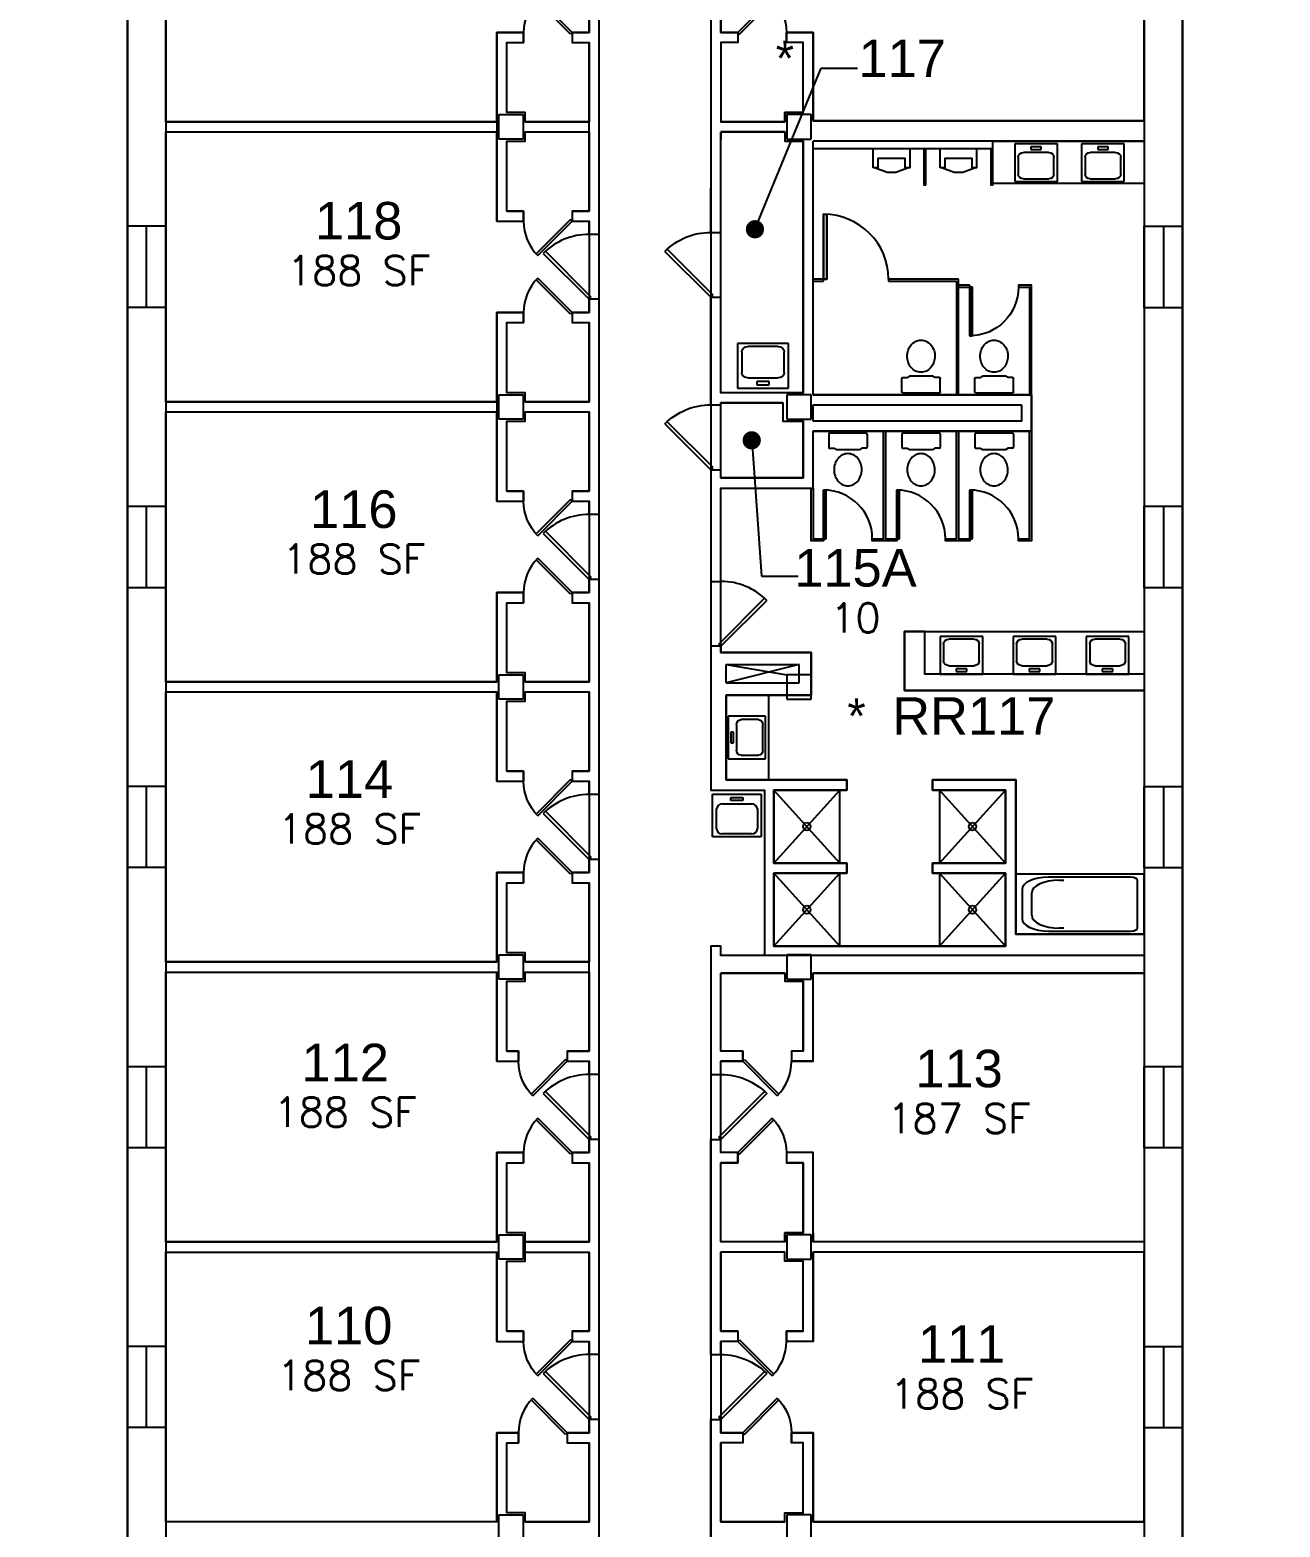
# Model space of a CAD drawing. Extents: x -1780 to 3401, y -2 to 2789.
# Drawn here: x 892 to 1508, y 1283 to 2020 of the extents above; entities that cross this region are included whole.
import ezdxf
from ezdxf import colors
from ezdxf.entities.mleader import LeaderData, LeaderLine
from ezdxf.enums import TextEntityAlignment as Align
from ezdxf.math import Vec2, Vec3

# ---------------------------------------------------------------- set-up
doc = ezdxf.new("R2010")
doc.units = 0
doc.header["$MEASUREMENT"] = 0
doc.layers.get('0').update_dxf_attribs({"linetype": 'CONTINUOUS'})
for name, color, linetype in [('A-DOOR', 2, 'CONTINUOUS'), ('A-FLOR-TPTN', 110, 'CONTINUOUS'), ('A-GLAZ', 2, 'CONTINUOUS'), ('A-SPAC-ANOT', 4, 'CONTINUOUS'), ('A-SPAC-GROS', 6, 'CONTINUOUS'), ('A-SPAC-PPLN-AREA', 3, 'CONTINUOUS'), ('A-SPAC-RMNO', 4, 'CONTINUOUS'), ('A-SPAC-RMTW', 4, 'CONTINUOUS'), ('A-WALL', 7, 'CONTINUOUS'), ('P-FIXT', 140, 'CONTINUOUS'), ('S-COLS', 5, 'CONTINUOUS')]:
    doc.layers.add(name, color=color, linetype=linetype)
doc.styles.add('FAI1', font='arial.ttf')
doc.styles.add('ROMANS', font='ROMANS.shx')
doc.styles.add('simplex', font='simplex.shx')

# ---------------------------------------------------------------- blocks, each defined once
blk = doc.blocks.new('URINAL')
blk.add_lwpolyline([(-9, -9.6), (-9, 0), (9, 0), (9, -9.6), (6.75, -9.6), (6.75, -4.97), (-6.75, -4.97), (-6.75, -9.6)], close=True)
blk.add_lwpolyline([(-7.87, -9.6), (-2.12, -11.65), (2.12, -11.65), (7.87, -9.6)])
blk = doc.blocks.new('AC141')
for p, q in [((0, 0.5), (1, 0.5)), ((0, -0.5), (0, 0.5)), ((0.226581, -0.2983), (0.226581, 0.2983)), ((0.346581, 0.4183), (0.810283, 0.4183)), ((0.930283, 0.2983), (0.930283, -0.2983)), ((1, 0.5), (1, -0.5)), ((0.0753, 0.12255), (0.145017, 0.12255)), ((0.0753, -0.12255), (0.0753, 0.12255)), ((0.145017, 0.12255), (0.145017, -0.12255)), ((0.145017, -0.12255), (0.0753, -0.12255)), ((1, -0.5), (0, -0.5)), ((0.810283, -0.4183), (0.346581, -0.4183))]:
    blk.add_line(p, q)
for centre, start, end in [((0.346581, 0.2983), 90, 180), ((0.810283, 0.2983), 0, 90), ((0.346581, -0.2983), 180, 270), ((0.810283, -0.2983), 270, 0)]:
    blk.add_arc(centre, 0.12, start, end)
blk = doc.blocks.new('AE141')
for p, q in [((0.499999, 0), (0.451388, 0)), ((0.451388, 0), (0.451388, -0.999997)), ((0.499999, -0.999997), (0.451388, -0.999997))]:
    blk.add_line(p, q)
blk.add_arc((0.499999, 0), 0.999997, 180, 270)
at = {"linetype": 'Continuous'}
for points in [[(0.451388, 0), (0.451388, -0.999997), (0.451388, -0.999997, 1), (0.451388, 0, 1)], [(0.499999, 0, 1), (0.499999, -0.999997, 1), (0.451388, -0.999997, 1), (0.451388, 0, 1)], [(0.499999, 0), (0.499999, 0, 1), (0.451388, 0, 1), (0.451388, 0)], [(0.499999, 0), (0.499999, -0.999997), (0.451388, -0.998815), (0.451388, 0)], [(0.499999, 0), (0.499999, -0.999997), (0.499999, -0.999997, 1), (0.499999, 0, 1)], [(0.499999, -0.999997), (0.499999, -0.999997, 1), (0.451388, -0.999997, 1), (0.451388, -0.998815)]]:
    blk.add_3dface(points, dxfattribs=at)
blk = doc.blocks.new('AD131')
for p, q in [((0.03333, -0.475023), (0.03333, 0.475023)), ((0.05833, 0.500023), (0.298978, 0.500023)), ((0.323978, 0.475023), (0.323978, 0.362171)), ((0.323978, 0.362171), (0.354249, 0.298611)), ((0.354249, 0.298611), (0.354249, -0.298611)), ((0.05833, -0.500023), (0.298978, -0.500023)), ((0.323978, -0.362171), (0.354249, -0.298611)), ((0.323978, -0.475023), (0.323978, -0.362171))]:
    blk.add_line(p, q)
blk.add_lwpolyline([(1.033321, -0.002131, 0.084445), (1.00948, 0.138025, 0.091522), (0.944276, 0.252035, 0.103706), (0.835094, 0.337134, 0.134256), (0.729302, 0.357313, 0.114344), (0.615596, 0.330966, 0.103706), (0.514328, 0.252035, 0.091522), (0.449124, 0.138025, 0.084445), (0.425283, -0.002131, 0.084445), (0.449124, -0.142287, 0.091522), (0.514328, -0.256296, 0.103706), (0.615596, -0.335228, 0.114344), (0.729302, -0.361575, 0.114344), (0.843008, -0.335228, 0.103706), (0.944276, -0.256296, 0.091522), (1.00948, -0.142287, 0.084445)], format="xyb", close=True)
for centre, start, end in [((0.05833, 0.475023), 90, 180), ((0.298978, 0.475023), 0, 90), ((0.05833, -0.475023), 180, 270), ((0.298978, -0.475023), 270, 0)]:
    blk.add_arc(centre, 0.025, start, end)
blk = doc.blocks.new('AH13A')
for p, q in [((1, 0.496), (0, 0.496)), ((0, 0.496), (0, -0.504)), ((0, -0.504), (1, 0.496)), ((1, -0.504), (0, 0.496)), ((1, -0.504), (1, 0.496)), ((0, -0.504), (1, -0.504))]:
    blk.add_line(p, q)
blk.add_circle((0.5, -0.004), 0.056)
blk = doc.blocks.new('AB141')
for p, q in [((1, 0.5), (0, 0.5)), ((0, 0.5), (0, -0.5)), ((1, -0.5), (1, 0.5)), ((0.05, 0.395071), (0.05, -0.395071)), ((0.743209, 0.45), (0.104929, 0.45)), ((0.624759, 0.4), (0.660817, 0.4)), ((0.95, -0.243209), (0.95, 0.243209)), ((0.874759, 0.186058), (0.874759, -0.186058)), ((0.104929, -0.45), (0.743209, -0.45)), ((0.660817, -0.4), (0.624759, -0.4)), ((0, -0.5), (1, -0.5))]:
    blk.add_line(p, q)
for centre, radius, start, end in [((0.104929, 0.395071), 0.054929, 90, 180), ((0.660817, 0.186058), 0.213942, 0, 90), ((0.743209, 0.243209), 0.206791, 0, 90), ((0.660817, -0.186058), 0.213942, 270, 0), ((0.743209, -0.243209), 0.206791, 270, 0), ((0.104929, -0.395071), 0.054929, 180, 270)]:
    blk.add_arc(centre, radius, start, end)
blk = doc.blocks.new('AWI002')
blk.add_line((-0.5, -1), (0.5, -1))
blk = doc.blocks.new('ADO001')
for p, q in [((0.207106, 0.707105), (-0.499999, 0)), ((-0.465625, -0.034373), (0.240643, 0.671896)), ((-0.499999, 0), (-0.465625, -0.034373))]:
    blk.add_line(p, q)
blk.add_arc((-0.499999, 0), 0.999997, 0, 45)
blk = doc.blocks.new('ADO101')
for p, q in [((-0.207108, 0.707105), (0.499997, 0)), ((0.465624, -0.034373), (-0.240645, 0.671896)), ((0.499997, 0), (0.465624, -0.034373))]:
    blk.add_line(p, q)
blk.add_arc((0.499997, 0), 0.999997, 135, 180)
blk = doc.blocks.new('FMGRM1')
at = {"style": 'FAI1'}
for tag, p in [('DATA1', (0, -0.2836)), ('DATA2', (0, -0.443)), ('DATA3', (0, -0.6024)), ('DATA4', (0, -0.7618)), ('DATA5', (0, -0.9213))]:
    blk.add_attdef(tag, text='', height=0.1172, dxfattribs=at).set_placement(p, align=Align.CENTER)
at = {"layer": 'A-SPAC-RMNO', "style": 'FAI1'}
blk.add_attdef('RMNUMB', text='', height=0.16, dxfattribs=at).set_placement((0, 0), align=Align.MIDDLE)
blk = doc.blocks.new('_Dot')
at = {"color": 0, "linetype": 'ByBlock', "lineweight": -2}
blk.add_line((-0.5, 0), (-1, 0), dxfattribs=at)
at = {"color": 0, "linetype": 'ByBlock', "const_width": 0.5}
blk.add_lwpolyline([(-0.25, 0, 1), (0.25, 0, 1)], format="xyb", close=True, dxfattribs=at)
blk = doc.blocks.new('SEECHART')
blk.add_text('*', height=0.15).set_placement((0, 0), align=Align.MIDDLE_CENTER)

msp = doc.modelspace()

# ---------------------------------------------------------------- linework, layer by layer
at = {"layer": 'A-FLOR-TPTN'}
for p, q in [((1283.09, 1897.52), (1278, 1897.52)), ((1278, 1896.52), (1283.09, 1896.52)), ((1349.59, 1897.52), (1315.09, 1897.52)), ((1315.09, 1896.52), (1348.59, 1896.52)), ((1348.59, 1896.52), (1348.59, 1840.63)), ((1349.59, 1840.63), (1349.59, 1897.52)), ((1355.09, 1894.63), (1349.59, 1894.63)), ((1349.59, 1893.63), (1355.09, 1893.63)), ((1355.09, 1893.63), (1355.09, 1894.63)), ((1312.59, 1840.63), (1313.59, 1840.63)), ((1348.59, 1840.63), (1349.59, 1840.63))]:
    msp.add_line(p, q, dxfattribs=at)
for points in [[(1283.09, 1896.52), (1283.09, 1897.52)], [(1315.09, 1897.52), (1315.09, 1896.52)], [(1385.59, 1840.63), (1385.59, 1893.63), (1385.59, 1893.63), (1385.59, 1894.63), (1379.09, 1894.63), (1379.09, 1893.63), (1384.59, 1893.63), (1384.59, 1840.63), (1385.59, 1840.63)], [(1313.59, 1822.63), (1313.59, 1769.63), (1319.09, 1769.63), (1319.09, 1768.63), (1307.09, 1768.63), (1307.09, 1769.63), (1312.59, 1769.63), (1312.59, 1822.63), (1313.59, 1822.63)], [(1349.59, 1822.63), (1349.59, 1769.63), (1355.09, 1769.63), (1355.09, 1768.63), (1343.09, 1768.63), (1343.09, 1769.63), (1348.59, 1769.63), (1348.59, 1822.63), (1349.59, 1822.63)], [(1385.59, 1822.63), (1385.59, 1769.63), (1385.59, 1769.63), (1385.59, 1768.63), (1379.09, 1768.63), (1379.09, 1769.63), (1384.59, 1769.63), (1384.59, 1822.63), (1385.59, 1822.63)], [(1278, 1794.63), (1278, 1769.63), (1283.09, 1769.63), (1283.09, 1768.63), (1277, 1768.63), (1277, 1769.63), (1277, 1769.63), (1277, 1794.63), (1278, 1794.63)]]:
    msp.add_lwpolyline(points, dxfattribs=at)
at = {"layer": 'A-GLAZ'}
for p, q in [((940, 1923.63), (940, 1883.63)), ((959, 1923.63), (959, 1883.63)), ((1441, 1883.63), (1441, 1923.63)), ((1460, 1883.63), (1460, 1923.63)), ((940, 1785.63), (940, 1745.63)), ((959, 1785.63), (959, 1745.63)), ((1441, 1745.63), (1441, 1785.63)), ((1460, 1745.63), (1460, 1785.63)), ((940, 1647.63), (940, 1607.63)), ((959, 1647.63), (959, 1607.63)), ((1441, 1607.63), (1441, 1647.63)), ((1460, 1607.63), (1460, 1647.63)), ((940, 1509.63), (940, 1469.63)), ((959, 1509.63), (959, 1469.63)), ((1441, 1469.63), (1441, 1509.63)), ((1460, 1469.63), (1460, 1509.63)), ((940, 1371.63), (940, 1331.63)), ((959, 1371.63), (959, 1331.63)), ((1441, 1331.63), (1441, 1371.63)), ((1460, 1331.63), (1460, 1371.63))]:
    msp.add_line(p, q, dxfattribs=at)
at = {"layer": 'A-SPAC-GROS'}
msp.add_lwpolyline([(940, 2680.63), (1041, 2680.63), (1041, 2788.63), (1315, 2788.63), (1315, 2680.63), (1460, 2680.63), (1460, 978.63), (1449, 978.63), (1449, 888.63), (1460, 888.63), (1460, 866.63), (1508, 866.63), (1508, 414.63), (892, 414.63), (892, 762.63), (940, 762.63), (940, 772.63), (951, 772.63), (951, 848.63), (940, 848.63)], close=True, dxfattribs=at)
at = {"layer": 'A-SPAC-PPLN-AREA'}
for points in [[(1172.5, 1045.63), (1172.5, 2612.63), (1177, 2612.63), (1177, 2614.63), (1182, 2614.63), (1182, 2620.63), (1218, 2620.63), (1218, 2614.63), (1223, 2614.63), (1223, 2612.63), (1227.5, 2612.63), (1227.5, 1645.83), (1254, 1645.83), (1254, 1564.33), (1232.5, 1564.33), (1232.5, 1568.83), (1227.5, 1568.83), (1227.5, 1009.63)], [(1167.5, 2064.13), (1167.5, 2019.13), (1159.25, 2019.13), (1159.25, 2014.13), (1167.5, 2014.13), (1167.5, 1975.13), (1136, 1975.13), (1136, 1979.63), (1127, 1979.63), (1127, 2014.13), (1135.25, 2014.13), (1135.25, 2019.13), (1122, 2019.13), (1122, 1975.13), (959, 1975.13), (959, 2108.13)], [(1232.5, 2064.13), (1232.5, 2019.13), (1240.75, 2019.13), (1240.75, 2014.13), (1232.5, 2014.13), (1232.5, 1975.13), (1264, 1975.13), (1264, 1979.63), (1273, 1979.63), (1273, 2014.13), (1264.75, 2014.13), (1264.75, 2019.13), (1278, 2019.13), (1278, 1975.63), (1441, 1975.63), (1441, 2108.13)]]:
    msp.add_lwpolyline(points, dxfattribs=at)
for points in [[(959, 1970.13), (1122, 1970.13), (1122, 1926.13), (1135.25, 1926.13), (1135.25, 1931.13), (1127, 1931.13), (1127, 1965.63), (1136, 1965.63), (1136, 1970.13), (1167.5, 1970.13), (1167.5, 1931.13), (1159.25, 1931.13), (1159.25, 1926.13), (1167.5, 1926.13), (1167.5, 1881.13), (1159.25, 1881.13), (1159.25, 1876.13), (1167.5, 1876.13), (1167.5, 1837.13), (1136, 1837.13), (1136, 1841.63), (1127, 1841.63), (1127, 1876.13), (1135.25, 1876.13), (1135.25, 1881.13), (1122, 1881.13), (1122, 1837.13), (959, 1837.13)], [(1232.5, 1970.13), (1264, 1970.13), (1264, 1965.63), (1273, 1965.63), (1273, 1841.63), (1232.5, 1841.63)], [(1333, 1723.91), (1323, 1723.91), (1323, 1694.91), (1441, 1694.91), (1441, 1574.83), (1377.73, 1574.83), (1377.73, 1650.83), (1336.73, 1650.83), (1336.73, 1645.83), (1372.73, 1645.83), (1372.73, 1609.83), (1336.73, 1609.83), (1336.73, 1604.83), (1372.73, 1604.83), (1372.73, 1568.83), (1258.5, 1568.83), (1258.5, 1604.83), (1294.5, 1604.83), (1294.5, 1609.83), (1258.5, 1609.83), (1258.5, 1645.83), (1294.5, 1645.83), (1294.5, 1650.83), (1235, 1650.83), (1235, 1692.63), (1277, 1692.63), (1277, 1713.63), (1232.5, 1713.63), (1232.5, 1716.63), (1232.5, 1748.63), (1232.5, 1794.63), (1278, 1794.63), (1278, 1822.63), (1385.59, 1822.63), (1385.59, 1840.63), (1278, 1840.63), (1278, 1962), (1366.5, 1962), (1366.5, 1965.63), (1441, 1965.63), (1441, 1723.91), (1441, 1702.91), (1333, 1702.91)], [(959, 1832.13), (1122, 1832.13), (1122, 1788.13), (1135.25, 1788.13), (1135.25, 1793.13), (1127, 1793.13), (1127, 1827.63), (1136, 1827.63), (1136, 1832.13), (1167.5, 1832.13), (1167.5, 1793.13), (1159.25, 1793.13), (1159.25, 1788.13), (1167.5, 1788.13), (1167.5, 1743.13), (1159.25, 1743.13), (1159.25, 1738.13), (1167.5, 1738.13), (1167.5, 1699.13), (1136, 1699.13), (1136, 1703.63), (1127, 1703.63), (1127, 1738.13), (1135.25, 1738.13), (1135.25, 1743.13), (1122, 1743.13), (1122, 1699.13), (959, 1699.13)], [(1232.5, 1835.63), (1232.5, 1836.63), (1263, 1836.63), (1263, 1827.63), (1273, 1827.63), (1273, 1799.63), (1232.5, 1799.63), (1232.5, 1803.63)], [(959, 1694.13), (1122, 1694.13), (1122, 1650.13), (1135.25, 1650.13), (1135.25, 1655.13), (1127, 1655.13), (1127, 1689.63), (1136, 1689.63), (1136, 1694.13), (1167.5, 1694.13), (1167.5, 1655.13), (1159.25, 1655.13), (1159.25, 1650.13), (1167.5, 1650.13), (1167.5, 1605.13), (1159.25, 1605.13), (1159.25, 1600.13), (1167.5, 1600.13), (1167.5, 1561.13), (1136, 1561.13), (1136, 1565.63), (1127, 1565.63), (1127, 1600.13), (1135.25, 1600.13), (1135.25, 1605.13), (1122, 1605.13), (1122, 1561.13), (959, 1561.13)], [(959, 1556.13), (1122, 1556.13), (1122, 1512.13), (1132.75, 1512.13), (1132.75, 1517.13), (1127, 1517.13), (1127, 1551.63), (1136, 1551.63), (1136, 1556.13), (1167.5, 1556.13), (1167.5, 1517.13), (1156.75, 1517.13), (1156.75, 1512.13), (1167.5, 1512.13), (1167.5, 1467.13), (1159.25, 1467.13), (1159.25, 1462.13), (1167.5, 1462.13), (1167.5, 1423.13), (1136, 1423.13), (1136, 1427.63), (1127, 1427.63), (1127, 1462.13), (1135.25, 1462.13), (1135.25, 1467.13), (1122, 1467.13), (1122, 1423.13), (959, 1423.13)], [(1232.5, 1555.63), (1264, 1555.63), (1264, 1551.63), (1273, 1551.63), (1273, 1517.13), (1267.25, 1517.13), (1267.25, 1512.13), (1278, 1512.13), (1278, 1555.63), (1441, 1555.63), (1441, 1423.13), (1278, 1423.13), (1278, 1467.13), (1264.75, 1467.13), (1264.75, 1462.13), (1273, 1462.13), (1273, 1427.63), (1264, 1427.63), (1264, 1423.13), (1232.5, 1423.13), (1232.5, 1462.13), (1240.75, 1462.13), (1240.75, 1467.13), (1232.5, 1467.13), (1232.5, 1512.13), (1243.25, 1512.13), (1243.25, 1517.13), (1232.5, 1517.13)], [(959, 1418.13), (1122, 1418.13), (1122, 1374.13), (1135.25, 1374.13), (1135.25, 1379.13), (1127, 1379.13), (1127, 1413.63), (1136, 1413.63), (1136, 1418.13), (1167.5, 1418.13), (1167.5, 1379.13), (1159.25, 1379.13), (1159.25, 1374.13), (1167.5, 1374.13), (1167.5, 1329.13), (1156.75, 1329.13), (1156.75, 1324.13), (1167.5, 1324.13), (1167.5, 1285.13), (1136, 1285.13), (1136, 1289.63), (1127, 1289.63), (1127, 1324.13), (1132.75, 1324.13), (1132.75, 1329.13), (1122, 1329.13), (1122, 1285.13), (959, 1285.13)], [(1441, 1418.13), (1278, 1418.13), (1278, 1374.13), (1264.75, 1374.13), (1264.75, 1379.13), (1273, 1379.13), (1273, 1413.63), (1264, 1413.63), (1264, 1418.13), (1232.5, 1418.13), (1232.5, 1379.13), (1240.75, 1379.13), (1240.75, 1374.13), (1232.5, 1374.13), (1232.5, 1329.13), (1243.25, 1329.13), (1243.25, 1324.13), (1232.5, 1324.13), (1232.5, 1285.13), (1264, 1285.13), (1264, 1289.63), (1273, 1289.63), (1273, 1324.13), (1267.25, 1324.13), (1267.25, 1329.13), (1278, 1329.13), (1278, 1285.13), (1441, 1285.13)]]:
    msp.add_lwpolyline(points, close=True, dxfattribs=at)
at = {"layer": 'A-WALL'}
for p, q in [((940, 2680.63), (940, 848.63)), ((1460, 978.63), (1460, 2680.63)), ((959, 2661.44), (959, 828.63)), ((1441, 2661.63), (1441, 969.63)), ((1167.5, 2019.13), (1167.5, 2025.63)), ((1172.5, 1919.63), (1172.5, 2025.63)), ((1227.5, 2025.63), (1227.5, 1942.38)), ((1232.5, 2019.13), (1232.5, 2025.63)), ((1122, 2019.13), (1135.25, 2019.13)), ((1122, 1975.13), (1122, 2019.13)), ((1127, 2014.13), (1135.25, 2014.13)), ((1127, 1979.63), (1127, 2014.13)), ((1135.25, 2019.13), (1135.25, 2014.13)), ((1159.25, 2019.13), (1167.5, 2019.13)), ((1159.25, 2019.13), (1159.25, 2014.13)), ((1159.25, 2014.13), (1167.5, 2014.13)), ((1167.5, 1931.13), (1167.5, 2014.13)), ((1240.75, 2019.13), (1232.5, 2019.13)), ((1240.75, 2014.13), (1232.5, 2014.13)), ((1232.5, 2014.13), (1232.5, 1975.13)), ((1240.75, 2019.13), (1240.75, 2014.13)), ((1264.75, 2019.13), (1264.75, 2014.13)), ((1278, 2019.13), (1264.75, 2019.13)), ((1273, 2014.13), (1264.75, 2014.13)), ((1273, 1979.63), (1273, 2014.13)), ((1278, 1975.63), (1278, 2019.13)), ((1122, 1979.63), (1122, 1965.63)), ((1136, 1979.63), (1127, 1979.63)), ((1136, 1975.13), (1136, 1979.63)), ((1273, 1979.63), (1264, 1979.63)), ((1264, 1979.63), (1264, 1975.13)), ((1278, 1975.63), (1278, 1979.63)), ((959, 1975.13), (1122, 1975.13)), ((959, 1970.13), (1122, 1970.13)), ((1122, 1926.13), (1122, 1970.13)), ((1136, 1975.13), (1167.5, 1975.13)), ((1136, 1965.63), (1136, 1970.13)), ((1136, 1970.13), (1167.5, 1970.13)), ((1264, 1975.13), (1232.5, 1975.13)), ((1264, 1970.13), (1232.5, 1970.13)), ((1232.5, 1970.13), (1232.5, 1966.38)), ((1232.5, 1920.63), (1232.5, 1970.13)), ((1264, 1970.13), (1264, 1965.63)), ((1441, 1975.63), (1278, 1975.63)), ((1127, 1965.63), (1136, 1965.63)), ((1127, 1931.13), (1127, 1965.63)), ((1264, 1965.63), (1273, 1965.63)), ((1273, 1841.63), (1273, 1965.63)), ((1441, 1965.63), (1278, 1965.63)), ((1278, 1840.63), (1278, 1965.63)), ((1278, 1962), (1366.5, 1962)), ((1227.5, 1920.63), (1227.5, 1942.38)), ((1122, 1926.13), (1135.25, 1926.13)), ((1127, 1931.13), (1135.25, 1931.13)), ((1135.25, 1931.13), (1135.25, 1926.13)), ((1159.25, 1931.13), (1167.5, 1931.13)), ((1159.25, 1931.13), (1159.25, 1926.13)), ((1159.25, 1926.13), (1167.5, 1926.13)), ((1167.5, 1919.63), (1167.5, 1926.13)), ((959, 1923.63), (940, 1923.63)), ((1172.5, 1919.63), (1167.5, 1919.63)), ((1227.5, 1920.63), (1232.5, 1920.63)), ((1441, 1923.63), (1460, 1923.63)), ((959, 1883.63), (940, 1883.63)), ((1167.5, 1881.13), (1167.5, 1887.63)), ((1172.5, 1887.63), (1167.5, 1887.63)), ((1172.5, 1781.63), (1172.5, 1887.63)), ((1227.5, 1888.63), (1232.5, 1888.63)), ((1227.5, 1835.63), (1227.5, 1888.63)), ((1232.5, 1841.63), (1232.5, 1888.63)), ((1441, 1883.63), (1460, 1883.63)), ((1122, 1881.13), (1135.25, 1881.13)), ((1122, 1837.13), (1122, 1881.13)), ((1127, 1876.13), (1135.25, 1876.13)), ((1127, 1841.63), (1127, 1876.13)), ((1135.25, 1881.13), (1135.25, 1876.13)), ((1159.25, 1881.13), (1167.5, 1881.13)), ((1159.25, 1881.13), (1159.25, 1876.13)), ((1159.25, 1876.13), (1167.5, 1876.13)), ((1167.5, 1837.13), (1167.5, 1876.13)), ((959, 1837.13), (1122, 1837.13)), ((1122, 1841.63), (1122, 1827.63)), ((1136, 1841.63), (1127, 1841.63)), ((1136, 1837.13), (1136, 1841.63)), ((1136, 1837.13), (1167.5, 1837.13)), ((1273, 1841.63), (1232.5, 1841.63)), ((959, 1832.13), (1122, 1832.13)), ((1122, 1788.13), (1122, 1832.13)), ((1136, 1827.63), (1136, 1832.13)), ((1136, 1832.13), (1167.5, 1832.13)), ((1167.5, 1793.13), (1167.5, 1832.13)), ((1227.5, 1835.63), (1232.5, 1835.63)), ((1263, 1836.63), (1232.5, 1836.63)), ((1263, 1836.63), (1263, 1827.63)), ((1278, 1827.63), (1278, 1835.63)), ((1127, 1827.63), (1136, 1827.63)), ((1127, 1793.13), (1127, 1827.63)), ((1263, 1827.63), (1273, 1827.63)), ((1273, 1799.63), (1273, 1827.63)), ((1278, 1794.63), (1278, 1822.63)), ((1227.5, 1803.63), (1232.5, 1803.63)), ((1232.5, 1799.63), (1232.5, 1803.63)), ((1127, 1793.13), (1135.25, 1793.13)), ((1135.25, 1793.13), (1135.25, 1788.13)), ((1159.25, 1793.13), (1167.5, 1793.13)), ((1159.25, 1793.13), (1159.25, 1788.13)), ((1232.5, 1799.63), (1273, 1799.63)), ((1232.5, 1794.63), (1278, 1794.63)), ((940, 1785.63), (959, 1785.63)), ((1122, 1788.13), (1135.25, 1788.13)), ((1159.25, 1788.13), (1167.5, 1788.13)), ((1167.5, 1781.63), (1167.5, 1788.13)), ((1441, 1785.63), (1460, 1785.63)), ((1172.5, 1781.63), (1167.5, 1781.63)), ((1167.5, 1743.13), (1167.5, 1749.63)), ((1172.5, 1749.63), (1167.5, 1749.63)), ((1172.5, 1643.63), (1172.5, 1749.63)), ((940, 1745.63), (959, 1745.63)), ((1122, 1743.13), (1135.25, 1743.13)), ((1122, 1699.13), (1122, 1743.13)), ((1135.25, 1743.13), (1135.25, 1738.13)), ((1159.25, 1743.13), (1167.5, 1743.13)), ((1159.25, 1743.13), (1159.25, 1738.13)), ((1441, 1745.63), (1460, 1745.63)), ((1127, 1738.13), (1135.25, 1738.13)), ((1127, 1703.63), (1127, 1738.13)), ((1159.25, 1738.13), (1167.5, 1738.13)), ((1167.5, 1699.13), (1167.5, 1738.13)), ((959, 1699.13), (1122, 1699.13)), ((1122, 1703.63), (1122, 1699.13)), ((1136, 1703.63), (1127, 1703.63)), ((1136, 1699.13), (1136, 1703.63)), ((1136, 1699.13), (1167.5, 1699.13)), ((959, 1694.13), (1122, 1694.13)), ((1122, 1650.13), (1122, 1694.13)), ((1122, 1694.13), (1122, 1689.63)), ((1127, 1689.63), (1136, 1689.63)), ((1127, 1655.13), (1127, 1689.63)), ((1136, 1689.63), (1136, 1694.13)), ((1136, 1694.13), (1167.5, 1694.13)), ((1167.5, 1655.13), (1167.5, 1694.13)), ((1127, 1655.13), (1135.25, 1655.13)), ((1135.25, 1655.13), (1135.25, 1650.13)), ((1159.25, 1655.13), (1167.5, 1655.13)), ((1159.25, 1655.13), (1159.25, 1650.13)), ((959, 1647.63), (940, 1647.63)), ((1122, 1650.13), (1135.25, 1650.13)), ((1159.25, 1650.13), (1167.5, 1650.13)), ((1167.5, 1643.63), (1167.5, 1650.13)), ((1441, 1647.63), (1460, 1647.63)), ((1172.5, 1643.63), (1167.5, 1643.63)), ((1167.5, 1605.13), (1167.5, 1611.63)), ((1172.5, 1611.63), (1167.5, 1611.63)), ((1172.5, 1505.63), (1172.5, 1611.63)), ((959, 1607.63), (940, 1607.63)), ((1122, 1605.13), (1135.25, 1605.13)), ((1122, 1561.13), (1122, 1605.13)), ((1135.25, 1605.13), (1135.25, 1600.13)), ((1159.25, 1605.13), (1167.5, 1605.13)), ((1159.25, 1605.13), (1159.25, 1600.13)), ((1441, 1607.63), (1460, 1607.63)), ((1127, 1600.13), (1135.25, 1600.13)), ((1127, 1565.63), (1127, 1600.13)), ((1159.25, 1600.13), (1167.5, 1600.13)), ((1167.5, 1517.13), (1167.5, 1600.13)), ((1122, 1565.63), (1122, 1561.13)), ((1136, 1565.63), (1127, 1565.63)), ((1136, 1561.13), (1136, 1565.63)), ((1227.5, 1568.83), (1227.5, 1505.63)), ((959, 1561.13), (1122, 1561.13)), ((1136, 1561.13), (1167.5, 1561.13)), ((959, 1556.13), (1122, 1556.13)), ((1122, 1512.13), (1122, 1556.13)), ((1122, 1556.13), (1122, 1551.63)), ((1127, 1551.63), (1136, 1551.63)), ((1127, 1517.13), (1127, 1551.63)), ((1136, 1551.63), (1136, 1556.13)), ((1136, 1556.13), (1167.5, 1556.13)), ((1264, 1555.63), (1232.5, 1555.63)), ((1232.5, 1517.13), (1232.5, 1555.63)), ((1264, 1555.63), (1264, 1551.63)), ((1264, 1551.63), (1273, 1551.63)), ((1273, 1517.13), (1273, 1551.63)), ((1278, 1551.63), (1278, 1555.63)), ((1441, 1555.63), (1278, 1555.63)), ((1278, 1512.13), (1278, 1555.63)), ((1127, 1517.13), (1132.75, 1517.13)), ((1132.75, 1517.13), (1132.75, 1512.13)), ((1156.75, 1517.13), (1167.5, 1517.13)), ((1156.75, 1517.13), (1156.75, 1512.13)), ((1243.25, 1517.13), (1232.5, 1517.13)), ((1243.25, 1517.13), (1243.25, 1512.13)), ((1267.25, 1517.13), (1267.25, 1512.13)), ((1273, 1517.13), (1267.25, 1517.13)), ((940, 1509.63), (959, 1509.63)), ((1122, 1512.13), (1132.75, 1512.13)), ((1156.75, 1512.13), (1167.5, 1512.13)), ((1167.5, 1505.63), (1167.5, 1512.13)), ((1172.5, 1505.63), (1167.5, 1505.63)), ((1227.5, 1505.63), (1232.5, 1505.63)), ((1243.25, 1512.13), (1232.5, 1512.13)), ((1232.5, 1505.63), (1232.5, 1512.13)), ((1278, 1512.13), (1267.25, 1512.13)), ((1441, 1509.63), (1460, 1509.63)), ((940, 1469.63), (959, 1469.63)), ((1167.5, 1467.13), (1167.5, 1473.63)), ((1172.5, 1473.63), (1167.5, 1473.63)), ((1172.5, 1367.63), (1172.5, 1473.63)), ((1227.5, 1367.63), (1227.5, 1473.63)), ((1227.5, 1473.63), (1232.5, 1473.63)), ((1232.5, 1467.13), (1232.5, 1473.63)), ((1441, 1469.63), (1460, 1469.63)), ((1122, 1467.13), (1135.25, 1467.13)), ((1122, 1423.13), (1122, 1467.13)), ((1127, 1462.13), (1135.25, 1462.13)), ((1127, 1427.63), (1127, 1462.13)), ((1135.25, 1467.13), (1135.25, 1462.13)), ((1159.25, 1467.13), (1167.5, 1467.13)), ((1159.25, 1467.13), (1159.25, 1462.13)), ((1159.25, 1462.13), (1167.5, 1462.13)), ((1167.5, 1423.13), (1167.5, 1462.13)), ((1240.75, 1467.13), (1232.5, 1467.13)), ((1240.75, 1462.13), (1232.5, 1462.13)), ((1232.5, 1423.13), (1232.5, 1462.13)), ((1240.75, 1467.13), (1240.75, 1462.13)), ((1264.75, 1467.13), (1264.75, 1462.13)), ((1278, 1467.13), (1264.75, 1467.13)), ((1273, 1462.13), (1264.75, 1462.13)), ((1273, 1427.63), (1273, 1462.13)), ((1278, 1423.13), (1278, 1467.13)), ((1122, 1427.63), (1122, 1423.13)), ((1136, 1427.63), (1127, 1427.63)), ((1136, 1413.63), (1136, 1427.63)), ((1264, 1427.63), (1273, 1427.63)), ((1264, 1423.13), (1264, 1427.63)), ((1278, 1427.63), (1278, 1423.13)), ((959, 1423.13), (1122, 1423.13)), ((959, 1418.13), (1122, 1418.13)), ((1122, 1374.13), (1122, 1418.13)), ((1122, 1418.13), (1122, 1413.63)), ((1136, 1423.13), (1167.5, 1423.13)), ((1136, 1418.13), (1167.5, 1418.13)), ((1167.5, 1379.13), (1167.5, 1418.13)), ((1264, 1423.13), (1232.5, 1423.13)), ((1264, 1418.13), (1232.5, 1418.13)), ((1232.5, 1379.13), (1232.5, 1418.13)), ((1264, 1413.63), (1264, 1418.13)), ((1441, 1423.13), (1278, 1423.13)), ((1278, 1418.13), (1278, 1413.63)), ((1278, 1374.13), (1278, 1418.13)), ((1441, 1418.13), (1278, 1418.13)), ((1127, 1413.63), (1136, 1413.63)), ((1127, 1379.13), (1127, 1413.63)), ((1273, 1413.63), (1264, 1413.63)), ((1273, 1379.13), (1273, 1413.63)), ((1122, 1374.13), (1135.25, 1374.13)), ((1127, 1379.13), (1135.25, 1379.13)), ((1135.25, 1379.13), (1135.25, 1374.13)), ((1159.25, 1379.13), (1167.5, 1379.13)), ((1159.25, 1379.13), (1159.25, 1374.13)), ((1159.25, 1374.13), (1167.5, 1374.13)), ((1167.5, 1367.63), (1167.5, 1374.13)), ((1240.75, 1379.13), (1232.5, 1379.13)), ((1240.75, 1374.13), (1232.5, 1374.13)), ((1232.5, 1367.63), (1232.5, 1374.13)), ((1240.75, 1379.13), (1240.75, 1374.13)), ((1264.75, 1379.13), (1264.75, 1374.13)), ((1273, 1379.13), (1264.75, 1379.13)), ((1278, 1374.13), (1264.75, 1374.13)), ((959, 1371.63), (940, 1371.63)), ((1172.5, 1367.63), (1167.5, 1367.63)), ((1227.5, 1367.63), (1232.5, 1367.63)), ((1441, 1371.63), (1460, 1371.63)), ((1167.5, 1329.13), (1167.5, 1335.63)), ((1172.5, 1335.63), (1167.5, 1335.63)), ((1172.5, 1181.13), (1172.5, 1335.63)), ((1227.5, 1229.63), (1227.5, 1335.63)), ((1227.5, 1335.63), (1232.5, 1335.63)), ((1232.5, 1329.13), (1232.5, 1335.63)), ((959, 1331.63), (940, 1331.63)), ((1122, 1329.13), (1132.75, 1329.13)), ((1122, 1285.13), (1122, 1329.13)), ((1132.75, 1329.13), (1132.75, 1324.13)), ((1156.75, 1329.13), (1167.5, 1329.13)), ((1156.75, 1329.13), (1156.75, 1324.13)), ((1243.25, 1329.13), (1232.5, 1329.13)), ((1243.25, 1329.13), (1243.25, 1324.13)), ((1267.25, 1329.13), (1267.25, 1324.13)), ((1278, 1329.13), (1267.25, 1329.13)), ((1278, 1285.13), (1278, 1329.13)), ((1441, 1331.63), (1460, 1331.63)), ((1127, 1324.13), (1132.75, 1324.13)), ((1127, 1289.63), (1127, 1324.13)), ((1156.75, 1324.13), (1167.5, 1324.13)), ((1167.5, 1285.13), (1167.5, 1324.13)), ((1243.25, 1324.13), (1232.5, 1324.13)), ((1232.5, 1285.13), (1232.5, 1324.13)), ((1273, 1324.13), (1267.25, 1324.13)), ((1273, 1289.63), (1273, 1324.13)), ((1122, 1285.13), (959, 1285.13)), ((1122, 1289.63), (1122, 1285.13)), ((1136, 1289.63), (1127, 1289.63)), ((1136, 1285.13), (1136, 1289.63)), ((1136, 1285.13), (1167.5, 1285.13)), ((1264, 1285.13), (1232.5, 1285.13)), ((1264, 1285.13), (1264, 1289.63)), ((1264, 1289.63), (1273, 1289.63)), ((1278, 1289.63), (1278, 1285.13)), ((1441, 1285.13), (1278, 1285.13))]:
    msp.add_line(p, q, dxfattribs=at)
for points in [[(1385.59, 1840.63), (1385.59, 1822.63), (1278, 1822.63)], [(1278, 1840.63), (1385.59, 1840.63)], [(1232.5, 1835.63), (1232.5, 1836.63)], [(1380.59, 1835.63), (1380.59, 1827.63), (1278, 1827.63)], [(1278, 1835.63), (1380.59, 1835.63)], [(1227.5, 1803.63), (1227.5, 1748.63)], [(1227.5, 1748.63), (1232.5, 1748.63), (1232.5, 1794.63)], [(1441, 1694.91), (1323, 1694.91), (1323, 1723.91), (1333, 1723.91)], [(1333, 1702.91), (1333, 1723.91)], [(1232.5, 1716.63), (1227.5, 1716.63), (1227.5, 1645.83), (1254, 1645.83)], [(1232.5, 1716.63), (1232.5, 1713.63), (1277, 1713.63), (1277, 1692.63), (1235, 1692.63), (1235, 1650.83), (1294.5, 1650.83), (1294.5, 1645.83), (1258.5, 1645.83)], [(1235, 1698.63), (1235, 1707.63)], [(1235, 1707.63), (1271, 1707.63)], [(1235, 1707.63), (1265, 1702.63)], [(1271, 1707.63), (1235, 1698.63)], [(1271, 1698.63), (1271, 1707.63)], [(1235, 1698.63), (1271, 1698.63)], [(1441, 1702.91), (1333, 1702.91)], [(1258.5, 1645.83), (1258.5, 1609.83), (1294.5, 1609.83), (1294.5, 1604.83), (1258.5, 1604.83), (1258.5, 1568.83), (1372.73, 1568.83), (1372.73, 1604.83), (1336.73, 1604.83), (1336.73, 1609.83), (1372.73, 1609.83), (1372.73, 1645.83), (1336.73, 1645.83), (1336.73, 1650.83), (1377.73, 1650.83), (1377.73, 1574.83), (1441, 1574.83), (1441, 1568.83), (1441, 1564.33), (1232.5, 1564.33)], [(1254, 1645.83), (1254, 1564.33)], [(1232.5, 1564.33), (1232.5, 1568.83), (1227.5, 1568.83)]]:
    msp.add_lwpolyline(points, dxfattribs=at)
at = {"layer": 'P-FIXT'}
for p, q in [((1366.5, 1944.63), (1366.5, 1965.63)), ((1441, 1944.63), (1366.5, 1944.63))]:
    msp.add_line(p, q, dxfattribs=at)
for points in [[(1332.5, 1962), (1332.5, 1944), (1333.5, 1944), (1333.5, 1962)], [(1365.5, 1962), (1365.5, 1944), (1366.5, 1944), (1366.5, 1962)], [(1333, 1723.91), (1441, 1723.91)], [(1256, 1692.63), (1256, 1650.83)]]:
    msp.add_lwpolyline(points, dxfattribs=at)
at = {"layer": 'S-COLS'}
for p, q in [((1123, 1966.63), (1123, 1978.63)), ((1123, 1978.63), (1135, 1978.63)), ((1135, 1978.63), (1135, 1966.63)), ((1277, 1978.63), (1265, 1978.63)), ((1265, 1978.63), (1265, 1966.63)), ((1277, 1966.63), (1277, 1978.63)), ((1135, 1966.63), (1123, 1966.63)), ((1265, 1966.63), (1277, 1966.63)), ((1123, 1828.63), (1123, 1840.63)), ((1123, 1840.63), (1135, 1840.63)), ((1135, 1840.63), (1135, 1828.63)), ((1277, 1840.63), (1265, 1840.63)), ((1265, 1840.63), (1265, 1828.63)), ((1265, 1840.63), (1265, 1828.63)), ((1277, 1828.63), (1277, 1840.63)), ((1277, 1828.63), (1277, 1840.63)), ((1135, 1828.63), (1123, 1828.63)), ((1265, 1828.63), (1277, 1828.63)), ((1123, 1690.63), (1123, 1702.63)), ((1123, 1702.63), (1135, 1702.63)), ((1135, 1702.63), (1135, 1690.63)), ((1277, 1702.63), (1265, 1702.63)), ((1265, 1702.63), (1265, 1690.63)), ((1277, 1690.63), (1277, 1702.63)), ((1135, 1690.63), (1123, 1690.63)), ((1265, 1690.63), (1277, 1690.63)), ((1123, 1552.63), (1123, 1564.63)), ((1123, 1564.63), (1135, 1564.63)), ((1135, 1564.63), (1135, 1552.63)), ((1277, 1564.63), (1265, 1564.63)), ((1265, 1564.63), (1265, 1552.63)), ((1277, 1552.63), (1277, 1564.63)), ((1135, 1552.63), (1123, 1552.63)), ((1265, 1552.63), (1277, 1552.63)), ((1123, 1414.63), (1123, 1426.63)), ((1123, 1426.63), (1135, 1426.63)), ((1135, 1426.63), (1135, 1414.63)), ((1277, 1426.63), (1265, 1426.63)), ((1265, 1426.63), (1265, 1414.63)), ((1277, 1414.63), (1277, 1426.63)), ((1135, 1414.63), (1123, 1414.63)), ((1265, 1414.63), (1277, 1414.63)), ((1123, 1276.63), (1123, 1288.63)), ((1123, 1288.63), (1135, 1288.63)), ((1135, 1288.63), (1135, 1276.63)), ((1277, 1288.63), (1265, 1288.63)), ((1265, 1288.63), (1265, 1276.63)), ((1277, 1276.63), (1277, 1288.63))]:
    msp.add_line(p, q, dxfattribs=at)

# ---------------------------------------------------------------- block references
at = {"layer": 'A-DOOR', "yscale": 24, "zscale": 80}
for p, xscale in [((1147.25, 2019.13), 24), ((1252.75, 2019.13), -24), ((1147.25, 1881.13), 24), ((1147.25, 1743.13), 24), ((1147.25, 1605.13), 24), ((1147.25, 1467.13), 24), ((1252.75, 1467.13), -24), ((1144.75, 1329.13), 24), ((1255.25, 1329.13), -24)]:
    msp.add_blockref('ADO101', p, dxfattribs=dict(at, xscale=xscale))
at = {"layer": 'A-DOOR', "zscale": 80}
for name, p, xscale, yscale, rotation in [('ADO001', (1147.25, 1926.13), 24, 24, 180), ('ADO001', (1167.5, 1903.63), 32, 32, 90), ('ADO101', (1227.5, 1904.63), -32, 32, 90), ('ADO101', (1227.5, 1819.63), -32, 32, 90), ('ADO101', (1147.25, 1788.13), -24, 24, 180), ('ADO001', (1167.5, 1765.63), 32, 32, 90), ('ADO101', (1232.5, 1732.63), 32, 32, 270), ('ADO101', (1147.25, 1650.13), -24, 24, 180), ('ADO001', (1167.5, 1627.63), 32, 32, 90), ('ADO101', (1144.75, 1512.13), -24, 24, 180), ('ADO101', (1255.25, 1512.13), 24, 24, 180), ('ADO001', (1167.5, 1489.63), 32, 32, 90), ('ADO001', (1232.5, 1489.63), -32, 32, 270), ('ADO101', (1147.25, 1374.13), -24, 24, 180), ('ADO101', (1252.75, 1374.13), 24, 24, 180), ('ADO001', (1167.5, 1351.63), 32, 32, 90), ('ADO001', (1232.5, 1351.63), -32, 32, 270)]:
    msp.add_blockref(name, p, dxfattribs=dict(at, xscale=xscale, yscale=yscale, rotation=rotation))
at = {"layer": 'A-FLOR-TPTN'}
for p, xscale, yscale, zscale, rotation in [((1299.09, 1897.52), 32.00007203512308, 32.00007203512308, 80.00018008780769, 180.0000020000186), ((1367.09, 1893.63), -24, 24, 60, 1.999999925672569e-06), ((1295.09, 1769.63), 24, 24, 60, 179.999998), ((1331.09, 1769.63), 24, 24, 60, 179.999998), ((1367.09, 1769.63), 24, 24, 60, 179.999998)]:
    msp.add_blockref('AE141', p, dxfattribs=dict(at, xscale=xscale, yscale=yscale, zscale=zscale, rotation=rotation))
at = {"layer": 'A-GLAZ', "xscale": 40, "zscale": 36}
for p, yscale, rotation in [((940, 1903.63), 9.501261, 90), ((1460, 1903.63), 9.5, 270), ((940, 1765.63), 9.501261, 90), ((1460, 1765.63), 9.5, 270), ((940, 1627.63), 9.501261, 90), ((1460, 1627.63), 9.5, 270), ((940, 1489.63), 9.501261, 90), ((1460, 1489.63), 9.5, 270), ((940, 1351.63), 9.501261, 90), ((1460, 1351.63), 9.5, 270)]:
    msp.add_blockref('AWI002', p, dxfattribs=dict(at, yscale=yscale, rotation=rotation))
at = {"layer": 'A-SPAC-ANOT', "xscale": 115.6, "yscale": 115.6, "zscale": 115.6}
for p in [(1264.01, 2006.41), (1299.31, 1682.3)]:
    msp.add_blockref('SEECHART', p, dxfattribs=at)
at = {"layer": 'A-SPAC-RMTW'}
ref = msp.add_blockref('FMGRM1', (1321.81, 2006.41), dxfattribs=dict(at, xscale=115.5999999999999, yscale=115.5999999999999, zscale=115.5999999999999))
ref.add_attrib('RMNUMB', '117', dxfattribs={"layer": 'A-SPAC-RMNO', "height": 18.496, "style": 'FAI1'}).set_placement((1321.81, 2006.41), align=Align.MIDDLE)
ref = msp.add_blockref('FMGRM1', (1053.98, 1926.37), dxfattribs=dict(at, xscale=115.5999999999999, yscale=115.5999999999999, zscale=115.5999999999999))
ref.add_attrib('RMNUMB', '118', dxfattribs={"layer": 'A-SPAC-RMNO', "height": 18.496, "style": 'FAI1'}).set_placement((1053.98, 1926.37), align=Align.MIDDLE)
ref = msp.add_blockref('FMGRM1', (1051.58, 1784.23), dxfattribs=dict(at, xscale=115.5999999999999, yscale=115.5999999999999, zscale=115.5999999999999))
ref.add_attrib('RMNUMB', '116', dxfattribs={"layer": 'A-SPAC-RMNO', "height": 18.496, "style": 'FAI1'}).set_placement((1051.58, 1784.23), align=Align.MIDDLE)
ref = msp.add_blockref('FMGRM1', (1298.78, 1755.19), dxfattribs=dict(at, xscale=115.5999999999999, yscale=115.5999999999999, zscale=115.5999999999999))
ref.add_attrib('RMNUMB', '115A', dxfattribs={"layer": 'A-SPAC-RMNO', "height": 18.496, "style": 'FAI1'}).set_placement((1298.78, 1755.19), align=Align.MIDDLE)
ref = msp.add_blockref('FMGRM1', (1357.11, 1682.3), dxfattribs=dict(at, xscale=115.5999999999999, yscale=115.5999999999999, zscale=115.5999999999999))
ref.add_attrib('RMNUMB', 'RR117', dxfattribs={"layer": 'A-SPAC-RMNO', "height": 18.496, "style": 'FAI1'}).set_placement((1357.11, 1682.3), align=Align.MIDDLE)
ref = msp.add_blockref('FMGRM1', (1049.43, 1651.22), dxfattribs=dict(at, xscale=115.5999999999999, yscale=115.5999999999999, zscale=115.5999999999999))
ref.add_attrib('RMNUMB', '114', dxfattribs={"layer": 'A-SPAC-RMNO', "height": 18.496, "style": 'FAI1'}).set_placement((1049.43, 1651.22), align=Align.MIDDLE)
ref = msp.add_blockref('FMGRM1', (1047.36, 1511.68), dxfattribs=dict(at, xscale=115.5999999999999, yscale=115.5999999999999, zscale=115.5999999999999))
ref.add_attrib('RMNUMB', '112', dxfattribs={"layer": 'A-SPAC-RMNO', "height": 18.496, "style": 'FAI1'}).set_placement((1047.36, 1511.68), align=Align.MIDDLE)
ref = msp.add_blockref('FMGRM1', (1349.82, 1508.59), dxfattribs=dict(at, xscale=115.5999999999999, yscale=115.5999999999999, zscale=115.5999999999999))
ref.add_attrib('RMNUMB', '113', dxfattribs={"layer": 'A-SPAC-RMNO', "height": 18.496, "style": 'FAI1'}).set_placement((1349.82, 1508.59), align=Align.MIDDLE)
ref = msp.add_blockref('FMGRM1', (1049.05, 1381.93), dxfattribs=dict(at, xscale=115.5999999999999, yscale=115.5999999999999, zscale=115.5999999999999))
ref.add_attrib('RMNUMB', '110', dxfattribs={"layer": 'A-SPAC-RMNO', "height": 18.496, "style": 'FAI1'}).set_placement((1049.05, 1381.93), align=Align.MIDDLE)
ref = msp.add_blockref('FMGRM1', (1351.1, 1372.81), dxfattribs=dict(at, xscale=115.5999999999999, yscale=115.5999999999999, zscale=115.5999999999999))
ref.add_attrib('RMNUMB', '111', dxfattribs={"layer": 'A-SPAC-RMNO', "height": 18.496, "style": 'FAI1'}).set_placement((1351.1, 1372.81), align=Align.MIDDLE)
at = {"layer": 'P-FIXT'}
for name, p, xscale, yscale, zscale, rotation in [('AC141', (1387.78, 1964.19), -18.49741868272129, 21.01979395763783, 7.567125824749619, 90), ('AC141', (1420.72, 1964.19), -18.49741868272129, 21.01979395763783, 7.567125824749619, 90), ('AD131', (1331.09, 1840.63), -26, 19, 12, 270.000002), ('AD131', (1367.09, 1840.63), -26, 19, 12, 270.000002), ('AC141', (1253.23, 1843.88), -22, 25, 9, 270), ('AD131', (1295.09, 1822.63), 26, 19, 12, 269.999998), ('AD131', (1331.09, 1822.63), 26, 19, 12, 269.999998), ('AD131', (1367.09, 1822.63), 26, 19, 12, 269.999998), ('AC141', (1351, 1702.91), -18.49741868272129, 21.01979395763783, 7.567125824749619, 270), ('AC141', (1387, 1702.91), -18.49741868272129, 21.01979395763783, 7.567125824749619, 270), ('AC141', (1423, 1702.91), -18.49741868272129, 21.01979395763783, 7.567125824749619, 270), ('AC141', (1236, 1671.73), -18.49741868272129, 21.01979395763783, 7.567125824749619, 180), ('AC141', (1240.39, 1643.75), 21, 24, 9, 270), ('AB141', (1441, 1589.59), 63.265625, 29.52395833333333, 18.9796875, 180)]:
    msp.add_blockref(name, p, dxfattribs=dict(at, xscale=xscale, yscale=yscale, zscale=zscale, rotation=rotation))
for p in [(1316.5, 1962), (1349.5, 1962)]:
    msp.add_blockref('URINAL', p, dxfattribs=at)
at = {"layer": 'P-FIXT', "xscale": 32.57142857142846, "yscale": 35.99999999999987, "zscale": 61.71428571428549}
for p in [(1258.5, 1627.97), (1340.16, 1627.97), (1258.5, 1586.97), (1340.16, 1586.97)]:
    msp.add_blockref('AH13A', p, dxfattribs=at)

# ---------------------------------------------------------------- texts
at = {"layer": 'A-SPAC-ANOT', "style": 'ROMANS'}
for s, p in [('188 SF', (1053.98, 1894.58)), ('188 SF', (1051.58, 1752.44)), ('10', (1298.78, 1723.4)), ('188 SF', (1049.43, 1619.43)), ('188 SF', (1047.36, 1479.89)), ('187 SF', (1349.82, 1476.8)), ('188 SF', (1049.05, 1350.14)), ('188 SF', (1351.1, 1341.02))]:
    msp.add_text(s, height=14.45, dxfattribs=at).set_placement(p, align=Align.CENTER)

# ---------------------------------------------------------------- leaders
at = {"layer": 'A-SPAC-RMTW'}
ml = msp.add_multileader_mtext('Standard', dxfattribs=at)
ml.set_content('', color=256, style='simplex')
ml.set_leader_properties()
ml.set_arrow_properties(name='DOT')
ml.build(insert=Vec2(0, 0))
ml.multileader.update_dxf_attribs({"text_left_attachment_type": 2, "text_right_attachment_type": 2, "dogleg_length": 0.0938, "arrow_head_size": 9, "scale": 192})
ctx = ml.context
ctx.base_point, ctx.scale, ctx.char_height, ctx.arrow_head_size, ctx.landing_gap_size, ctx.plane_origin = Vec3(1299.85, 2001.46), 192, 18, 9, 6, Vec3(1249.25, 1922.15)
ctx.left_attachment, ctx.right_attachment = 2, 2
notes = []
notes.append((ctx, [(0, (1, 1, 0), (1281.85, 2001.46), (1, 0), 18, [(0, [(1249.25, 1922.15)], 0, [])])]))
ctx.mtext.insert, ctx.mtext.flow_direction = Vec3(1305.85, 2010.46), 5
ml = msp.add_multileader_mtext('Standard', dxfattribs=at)
ml.set_content('', color=256, style='simplex')
ml.set_leader_properties()
ml.set_arrow_properties(name='DOT')
ml.build(insert=Vec2(0, 0))
ml.multileader.update_dxf_attribs({"text_left_attachment_type": 2, "text_right_attachment_type": 2, "dogleg_length": 0.0938, "arrow_head_size": 9, "scale": 192})
ctx = ml.context
ctx.base_point, ctx.scale, ctx.char_height, ctx.arrow_head_size, ctx.landing_gap_size, ctx.plane_origin = Vec3(1270.5, 1751.21), 192, 18, 9, 6, Vec3(1247.66, 1818.15)
ctx.left_attachment, ctx.right_attachment = 2, 2
notes.append((ctx, [(0, (1, 1, 0), (1252.5, 1751.21), (1, 0), 18, [(0, [(1247.66, 1818.15)], 0, [])])]))
ctx.mtext.insert, ctx.mtext.flow_direction = Vec3(1276.5, 1760.21), 5
for ctx, leaders in notes:
    for number, flags, end, landing, length, lines in leaders:
        leader = LeaderData()
        leader.index, (leader.has_last_leader_line, leader.has_dogleg_vector, leader.attachment_direction) = number, flags
        leader.last_leader_point, leader.dogleg_vector, leader.dogleg_length = Vec3(end), Vec3(landing), length
        for number, points, colour, breaks in lines:
            line = LeaderLine()
            line.index, line.vertices, line.color, line.breaks = number, Vec3.list(points), colors.encode_raw_color(colour), breaks
            leader.lines.append(line)
        ctx.leaders.append(leader)

doc.saveas('drawing.dxf')
